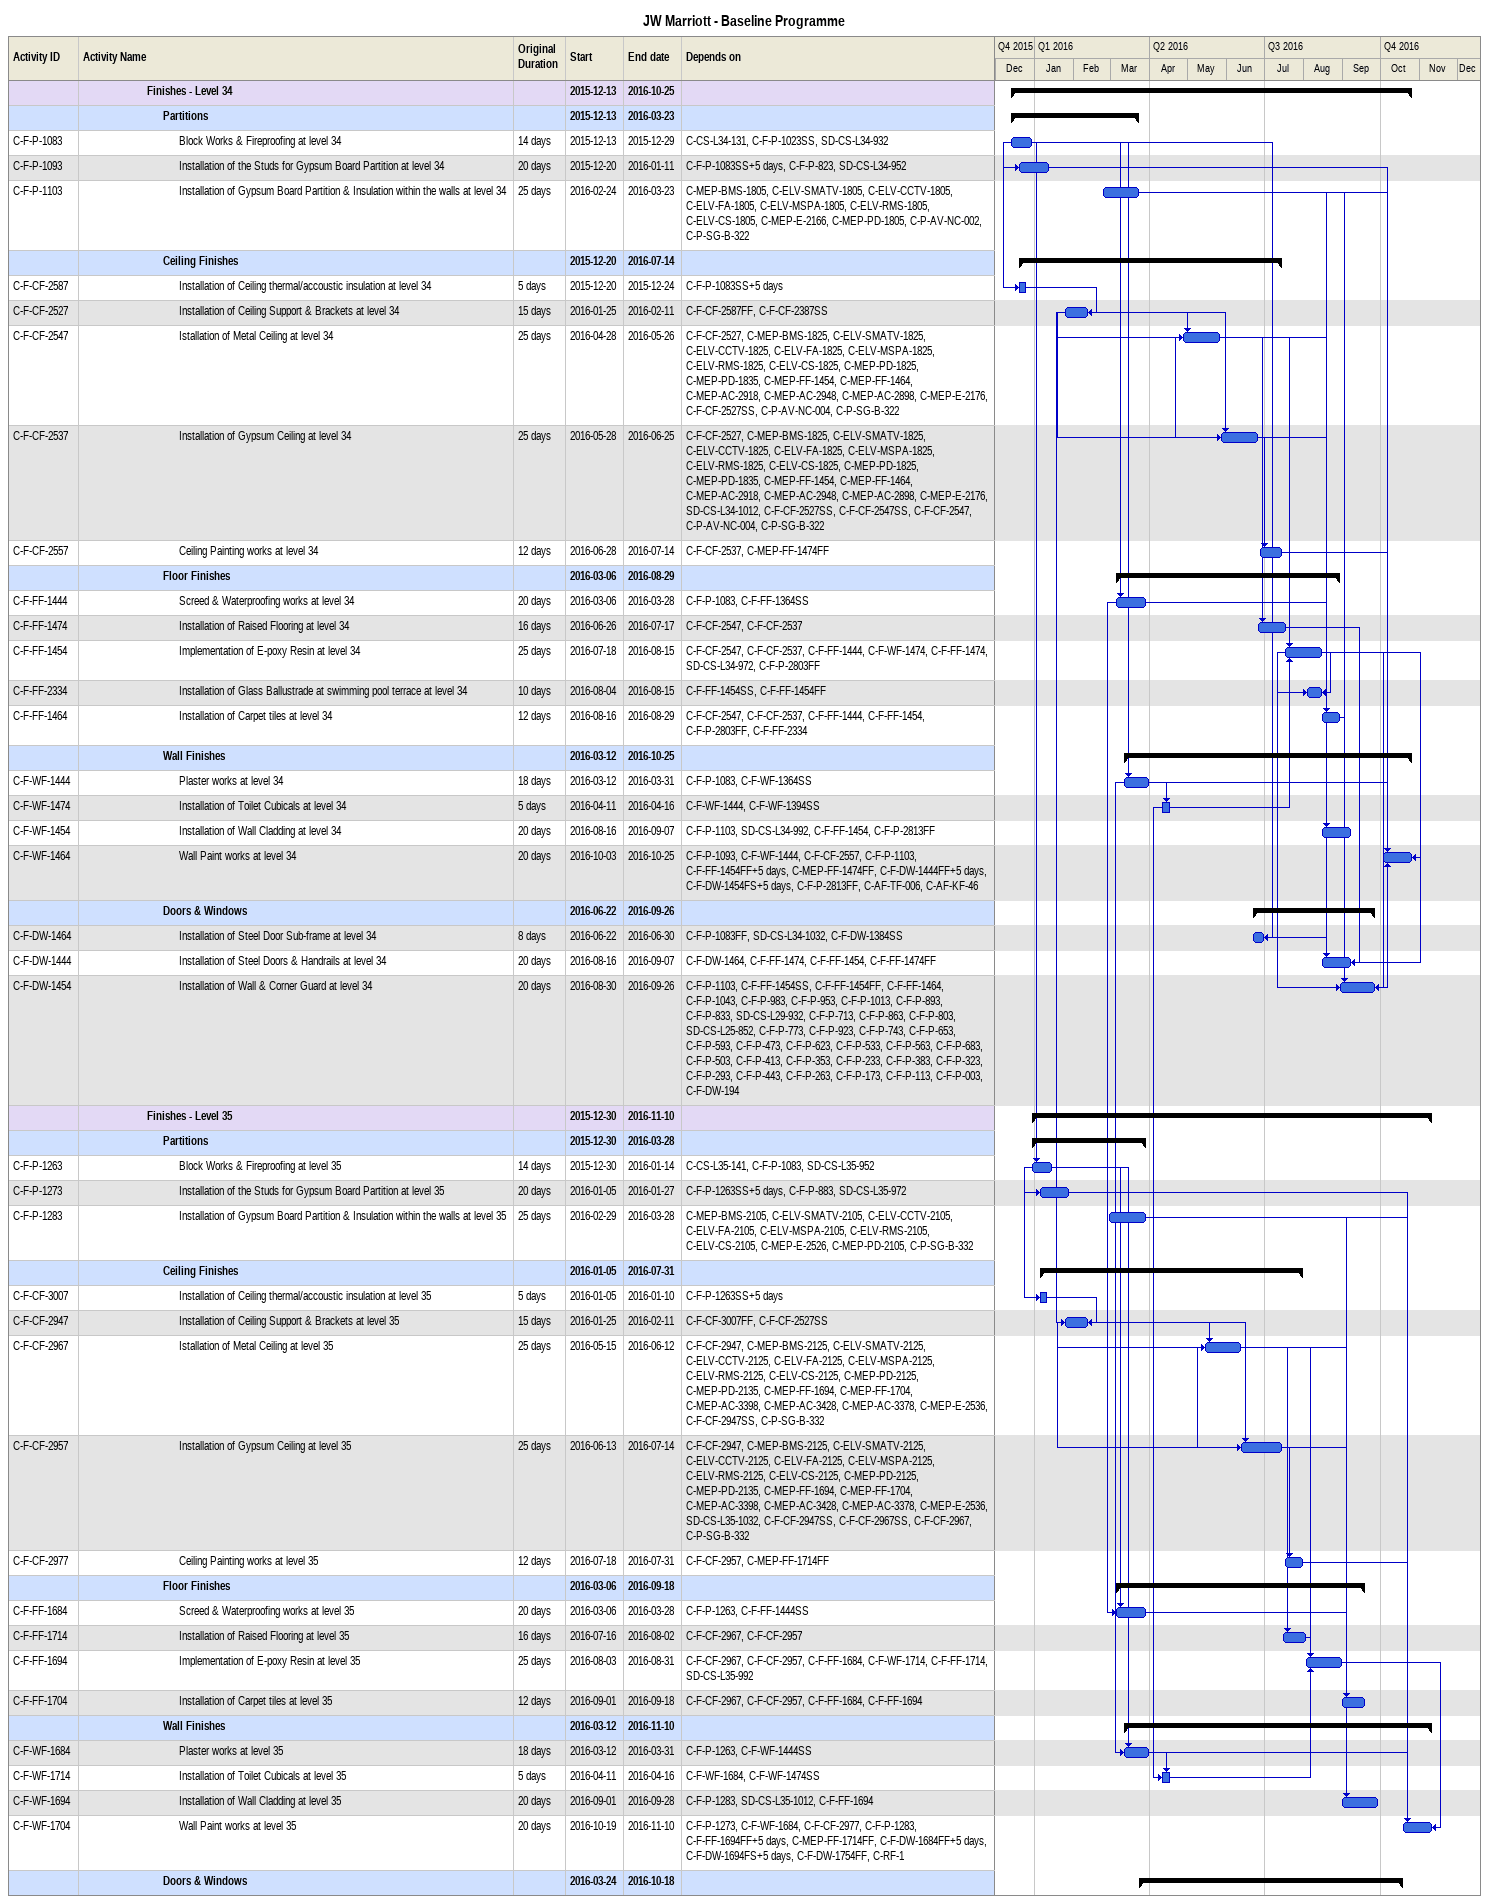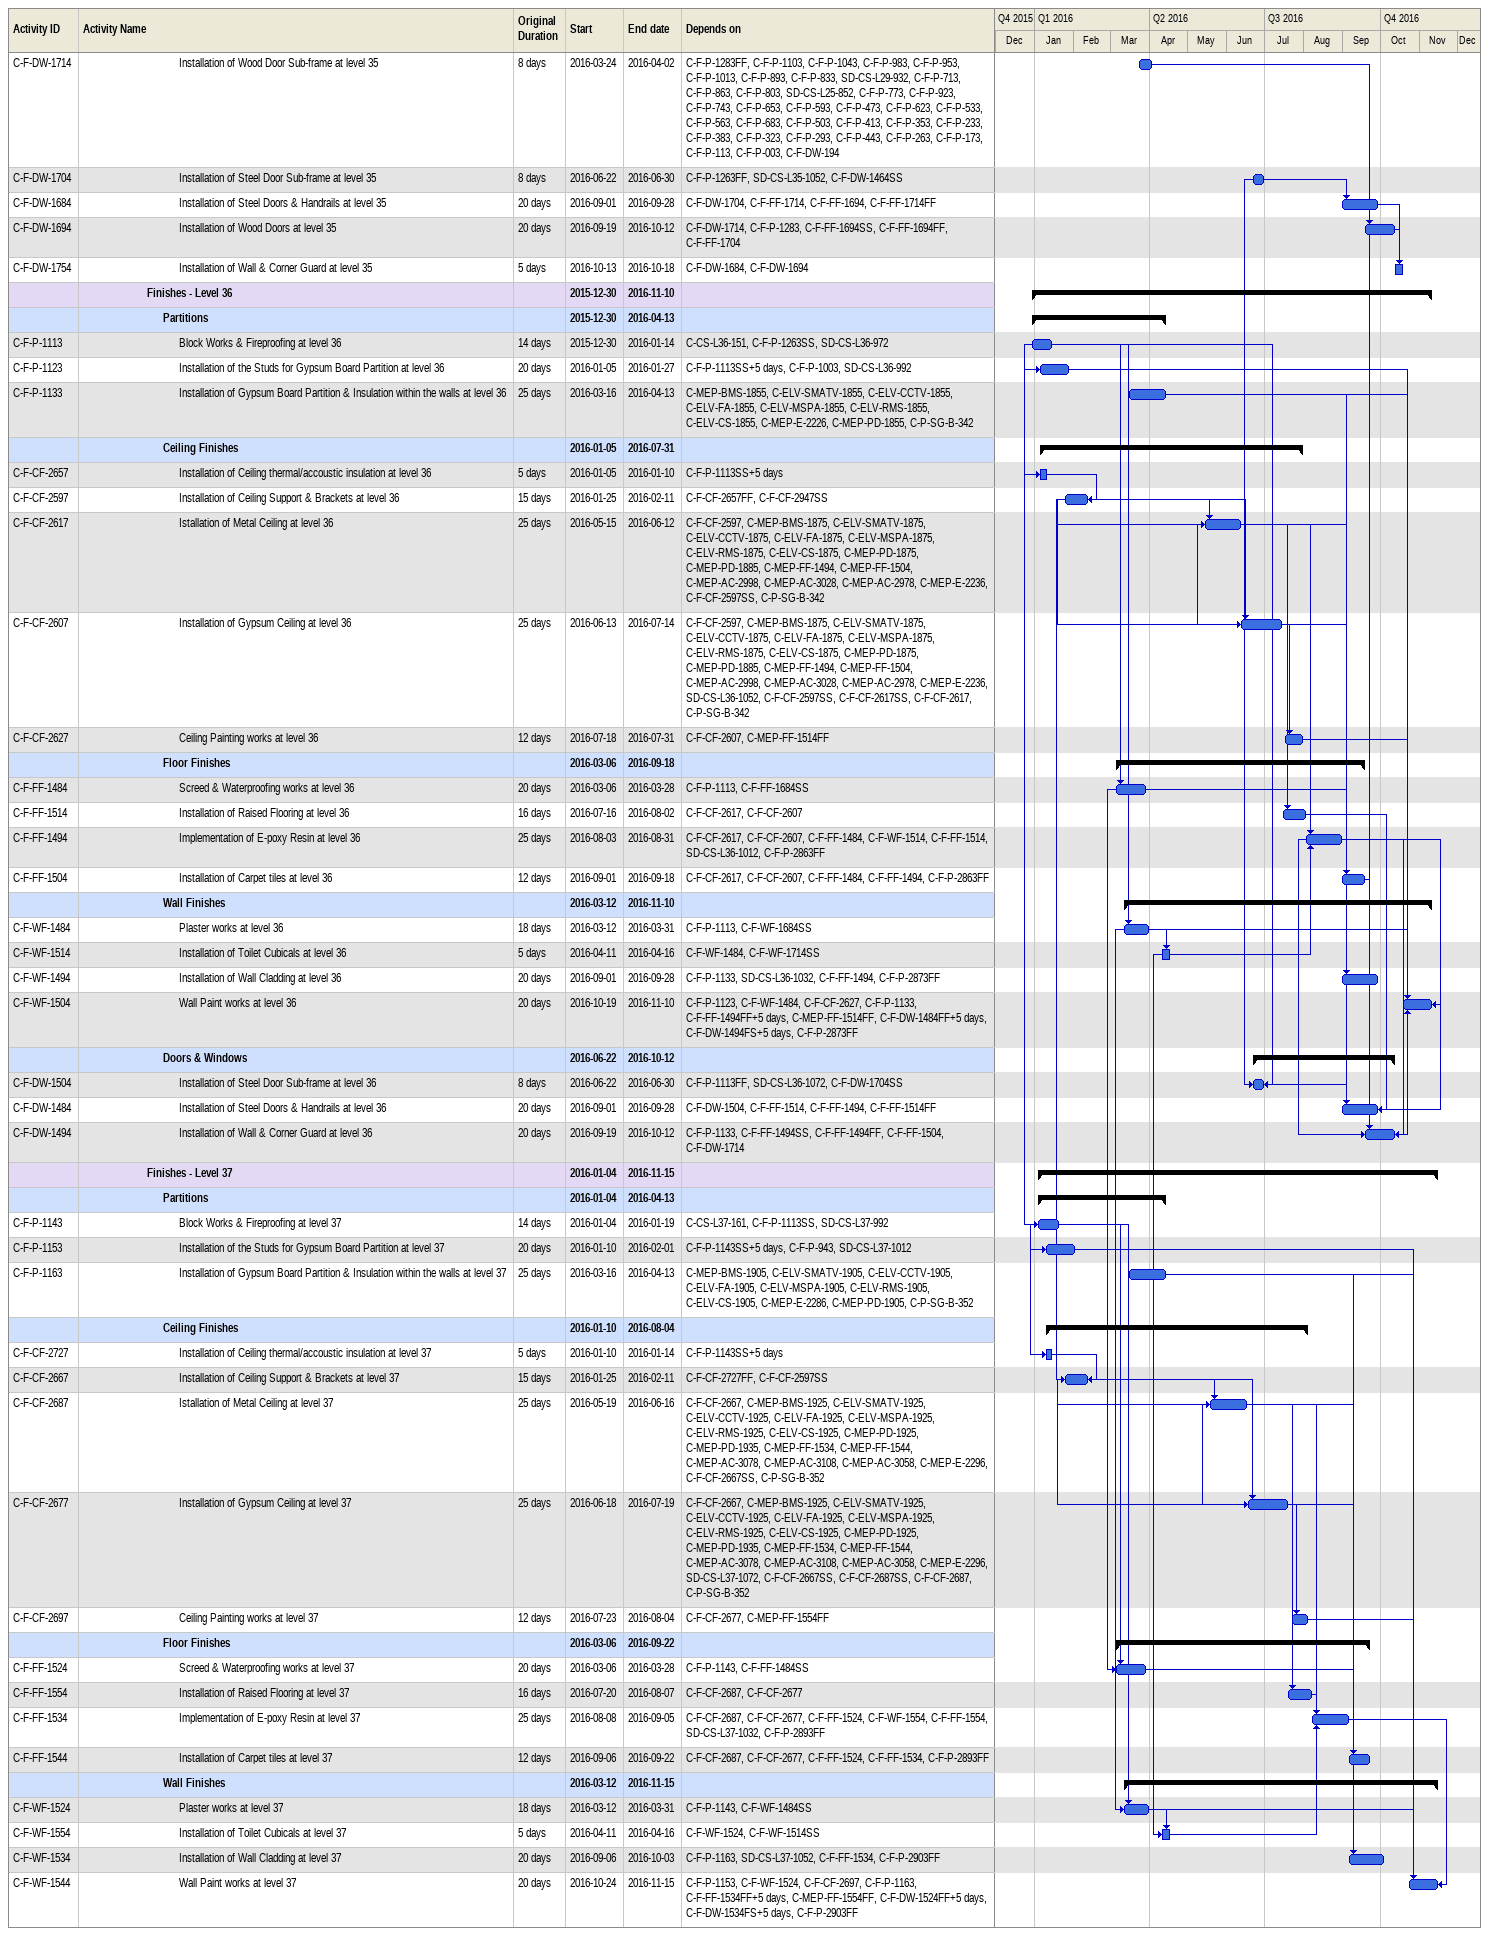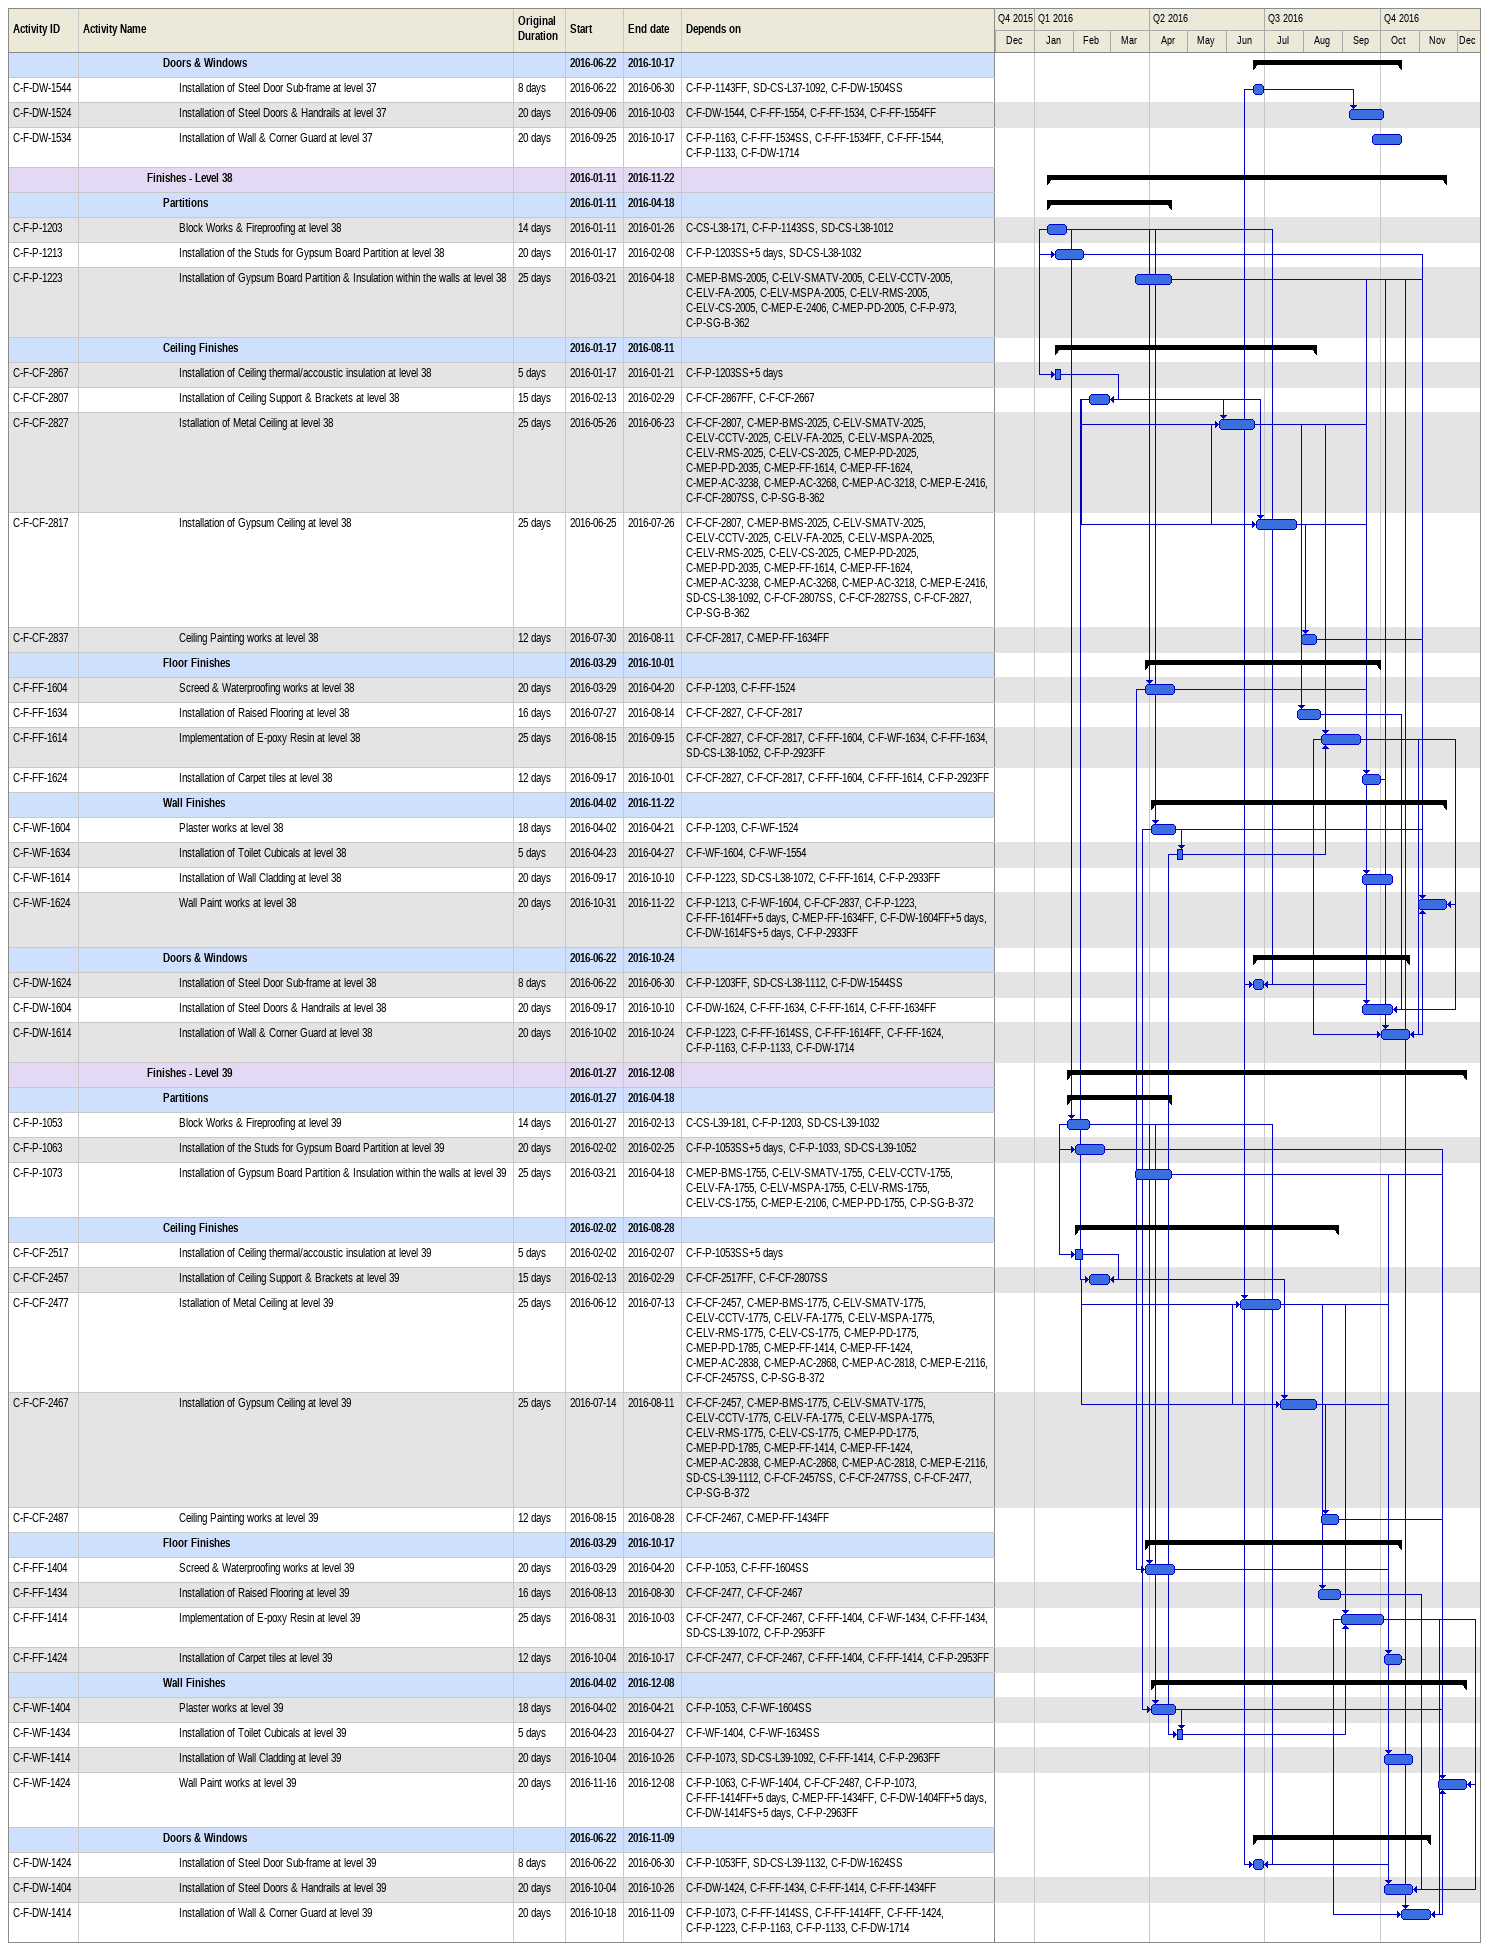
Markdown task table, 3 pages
JW Marriott - Baseline Programme

| ID | Level | Task | Original duration | Start | Finish | Predecessors |
|---|---|---|---|---|---|---|
|  | 5 | **Finishes - Level 34** |  | 2015-12-13 | 2016-10-25 |  |
|  | 6 | **Partitions** |  | 2015-12-13 | 2016-03-23 |  |
| C-F-P-1083 | 7 | Block Works & Fireproofing at level 34 | 14d | 2015-12-13 | 2015-12-29 | C-CS-L34-131, C-F-P-1023SS, SD-CS-L34-932 |
| C-F-P-1093 | 7 | Installation of the Studs for Gypsum Board Partition at level 34 | 20d | 2015-12-20 | 2016-01-11 | C-F-P-1083SS+5d, C-F-P-823, SD-CS-L34-952 |
| C-F-P-1103 | 7 | Installation of Gypsum Board Partition & Insulation within the walls at level 34 | 25d | 2016-02-24 | 2016-03-23 | C-MEP-BMS-1805, C-ELV-SMATV-1805, C-ELV-CCTV-1805, C-ELV-FA-1805, C-ELV-MSPA-1805, C-ELV-RMS-1805, C-ELV-CS-1805, C-MEP-E-2166, C-MEP-PD-1805, C-P-AV-NC-002, C-P-SG-B-322 |
|  | 6 | **Ceiling Finishes** |  | 2015-12-20 | 2016-07-14 |  |
| C-F-CF-2587 | 7 | Installation of Ceiling thermal/accoustic insulation at level 34 | 5d | 2015-12-20 | 2015-12-24 | C-F-P-1083SS+5d |
| C-F-CF-2527 | 7 | Installation of Ceiling Support & Brackets at level 34 | 15d | 2016-01-25 | 2016-02-11 | C-F-CF-2587FF, C-F-CF-2387SS |
| C-F-CF-2547 | 7 | Istallation of Metal Ceiling at level 34 | 25d | 2016-04-28 | 2016-05-26 | C-F-CF-2527, C-MEP-BMS-1825, C-ELV-SMATV-1825, C-ELV-CCTV-1825, C-ELV-FA-1825, C-ELV-MSPA-1825, C-ELV-RMS-1825, C-ELV-CS-1825, C-MEP-PD-1825, C-MEP-PD-1835, C-MEP-FF-1454, C-MEP-FF-1464, C-MEP-AC-2918, C-MEP-AC-2948, C-MEP-AC-2898, C-MEP-E-2176, C-F-CF-2527SS, C-P-AV-NC-004, C-P-SG-B-322 |
| C-F-CF-2537 | 7 | Installation of Gypsum Ceiling at level 34 | 25d | 2016-05-28 | 2016-06-25 | C-F-CF-2527, C-MEP-BMS-1825, C-ELV-SMATV-1825, C-ELV-CCTV-1825, C-ELV-FA-1825, C-ELV-MSPA-1825, C-ELV-RMS-1825, C-ELV-CS-1825, C-MEP-PD-1825, C-MEP-PD-1835, C-MEP-FF-1454, C-MEP-FF-1464, C-MEP-AC-2918, C-MEP-AC-2948, C-MEP-AC-2898, C-MEP-E-2176, SD-CS-L34-1012, C-F-CF-2527SS, C-F-CF-2547SS, C-F-CF-2547, C-P-AV-NC-004, C-P-SG-B-322 |
| C-F-CF-2557 | 7 | Ceiling Painting works at level 34 | 12d | 2016-06-28 | 2016-07-14 | C-F-CF-2537, C-MEP-FF-1474FF |
|  | 6 | **Floor Finishes** |  | 2016-03-06 | 2016-08-29 |  |
| C-F-FF-1444 | 7 | Screed & Waterproofing works at level 34 | 20d | 2016-03-06 | 2016-03-28 | C-F-P-1083, C-F-FF-1364SS |
| C-F-FF-1474 | 7 | Installation of Raised Flooring at level 34 | 16d | 2016-06-26 | 2016-07-17 | C-F-CF-2547, C-F-CF-2537 |
| C-F-FF-1454 | 7 | Implementation of E-poxy Resin at level 34 | 25d | 2016-07-18 | 2016-08-15 | C-F-CF-2547, C-F-CF-2537, C-F-FF-1444, C-F-WF-1474, C-F-FF-1474, SD-CS-L34-972, C-F-P-2803FF |
| C-F-FF-2334 | 7 | Installation of Glass Ballustrade at swimming pool terrace at level 34 | 10d | 2016-08-04 | 2016-08-15 | C-F-FF-1454SS, C-F-FF-1454FF |
| C-F-FF-1464 | 7 | Installation of Carpet tiles at level 34 | 12d | 2016-08-16 | 2016-08-29 | C-F-CF-2547, C-F-CF-2537, C-F-FF-1444, C-F-FF-1454, C-F-P-2803FF, C-F-FF-2334 |
|  | 6 | **Wall Finishes** |  | 2016-03-12 | 2016-10-25 |  |
| C-F-WF-1444 | 7 | Plaster works at level 34 | 18d | 2016-03-12 | 2016-03-31 | C-F-P-1083, C-F-WF-1364SS |
| C-F-WF-1474 | 7 | Installation of Toilet Cubicals at level 34 | 5d | 2016-04-11 | 2016-04-16 | C-F-WF-1444, C-F-WF-1394SS |
| C-F-WF-1454 | 7 | Installation of Wall Cladding at level 34 | 20d | 2016-08-16 | 2016-09-07 | C-F-P-1103, SD-CS-L34-992, C-F-FF-1454, C-F-P-2813FF |
| C-F-WF-1464 | 7 | Wall Paint works at level 34 | 20d | 2016-10-03 | 2016-10-25 | C-F-P-1093, C-F-WF-1444, C-F-CF-2557, C-F-P-1103, C-F-FF-1454FF+5d, C-MEP-FF-1474FF, C-F-DW-1444FF+5d, C-F-DW-1454FS+5d, C-F-P-2813FF, C-AF-TF-006, C-AF-KF-46 |
|  | 6 | **Doors & Windows** |  | 2016-06-22 | 2016-09-26 |  |
| C-F-DW-1464 | 7 | Installation of Steel Door Sub-frame at level 34 | 8d | 2016-06-22 | 2016-06-30 | C-F-P-1083FF, SD-CS-L34-1032, C-F-DW-1384SS |
| C-F-DW-1444 | 7 | Installation of Steel Doors & Handrails at level 34 | 20d | 2016-08-16 | 2016-09-07 | C-F-DW-1464, C-F-FF-1474, C-F-FF-1454, C-F-FF-1474FF |
| C-F-DW-1454 | 7 | Installation of Wall & Corner Guard at level 34 | 20d | 2016-08-30 | 2016-09-26 | C-F-P-1103, C-F-FF-1454SS, C-F-FF-1454FF, C-F-FF-1464, C-F-P-1043, C-F-P-983, C-F-P-953, C-F-P-1013, C-F-P-893, C-F-P-833, SD-CS-L29-932, C-F-P-713, C-F-P-863, C-F-P-803, SD-CS-L25-852, C-F-P-773, C-F-P-923, C-F-P-743, C-F-P-653, C-F-P-593, C-F-P-473, C-F-P-623, C-F-P-533, C-F-P-563, C-F-P-683, C-F-P-503, C-F-P-413, C-F-P-353, C-F-P-233, C-F-P-383, C-F-P-323, C-F-P-293, C-F-P-443, C-F-P-263, C-F-P-173, C-F-P-113, C-F-P-003, C-F-DW-194 |
|  | 5 | **Finishes - Level 35** |  | 2015-12-30 | 2016-11-10 |  |
|  | 6 | **Partitions** |  | 2015-12-30 | 2016-03-28 |  |
| C-F-P-1263 | 7 | Block Works & Fireproofing at level 35 | 14d | 2015-12-30 | 2016-01-14 | C-CS-L35-141, C-F-P-1083, SD-CS-L35-952 |
| C-F-P-1273 | 7 | Installation of the Studs for Gypsum Board Partition at level 35 | 20d | 2016-01-05 | 2016-01-27 | C-F-P-1263SS+5d, C-F-P-883, SD-CS-L35-972 |
| C-F-P-1283 | 7 | Installation of Gypsum Board Partition & Insulation within the walls at level 35 | 25d | 2016-02-29 | 2016-03-28 | C-MEP-BMS-2105, C-ELV-SMATV-2105, C-ELV-CCTV-2105, C-ELV-FA-2105, C-ELV-MSPA-2105, C-ELV-RMS-2105, C-ELV-CS-2105, C-MEP-E-2526, C-MEP-PD-2105, C-P-SG-B-332 |
|  | 6 | **Ceiling Finishes** |  | 2016-01-05 | 2016-07-31 |  |
| C-F-CF-3007 | 7 | Installation of Ceiling thermal/accoustic insulation at level 35 | 5d | 2016-01-05 | 2016-01-10 | C-F-P-1263SS+5d |
| C-F-CF-2947 | 7 | Installation of Ceiling Support & Brackets at level 35 | 15d | 2016-01-25 | 2016-02-11 | C-F-CF-3007FF, C-F-CF-2527SS |
| C-F-CF-2967 | 7 | Istallation of Metal Ceiling at level 35 | 25d | 2016-05-15 | 2016-06-12 | C-F-CF-2947, C-MEP-BMS-2125, C-ELV-SMATV-2125, C-ELV-CCTV-2125, C-ELV-FA-2125, C-ELV-MSPA-2125, C-ELV-RMS-2125, C-ELV-CS-2125, C-MEP-PD-2125, C-MEP-PD-2135, C-MEP-FF-1694, C-MEP-FF-1704, C-MEP-AC-3398, C-MEP-AC-3428, C-MEP-AC-3378, C-MEP-E-2536, C-F-CF-2947SS, C-P-SG-B-332 |
| C-F-CF-2957 | 7 | Installation of Gypsum Ceiling at level 35 | 25d | 2016-06-13 | 2016-07-14 | C-F-CF-2947, C-MEP-BMS-2125, C-ELV-SMATV-2125, C-ELV-CCTV-2125, C-ELV-FA-2125, C-ELV-MSPA-2125, C-ELV-RMS-2125, C-ELV-CS-2125, C-MEP-PD-2125, C-MEP-PD-2135, C-MEP-FF-1694, C-MEP-FF-1704, C-MEP-AC-3398, C-MEP-AC-3428, C-MEP-AC-3378, C-MEP-E-2536, SD-CS-L35-1032, C-F-CF-2947SS, C-F-CF-2967SS, C-F-CF-2967, C-P-SG-B-332 |
| C-F-CF-2977 | 7 | Ceiling Painting works at level 35 | 12d | 2016-07-18 | 2016-07-31 | C-F-CF-2957, C-MEP-FF-1714FF |
|  | 6 | **Floor Finishes** |  | 2016-03-06 | 2016-09-18 |  |
| C-F-FF-1684 | 7 | Screed & Waterproofing works at level 35 | 20d | 2016-03-06 | 2016-03-28 | C-F-P-1263, C-F-FF-1444SS |
| C-F-FF-1714 | 7 | Installation of Raised Flooring at level 35 | 16d | 2016-07-16 | 2016-08-02 | C-F-CF-2967, C-F-CF-2957 |
| C-F-FF-1694 | 7 | Implementation of E-poxy Resin at level 35 | 25d | 2016-08-03 | 2016-08-31 | C-F-CF-2967, C-F-CF-2957, C-F-FF-1684, C-F-WF-1714, C-F-FF-1714, SD-CS-L35-992 |
| C-F-FF-1704 | 7 | Installation of Carpet tiles at level 35 | 12d | 2016-09-01 | 2016-09-18 | C-F-CF-2967, C-F-CF-2957, C-F-FF-1684, C-F-FF-1694 |
|  | 6 | **Wall Finishes** |  | 2016-03-12 | 2016-11-10 |  |
| C-F-WF-1684 | 7 | Plaster works at level 35 | 18d | 2016-03-12 | 2016-03-31 | C-F-P-1263, C-F-WF-1444SS |
| C-F-WF-1714 | 7 | Installation of Toilet Cubicals at level 35 | 5d | 2016-04-11 | 2016-04-16 | C-F-WF-1684, C-F-WF-1474SS |
| C-F-WF-1694 | 7 | Installation of Wall Cladding at level 35 | 20d | 2016-09-01 | 2016-09-28 | C-F-P-1283, SD-CS-L35-1012, C-F-FF-1694 |
| C-F-WF-1704 | 7 | Wall Paint works at level 35 | 20d | 2016-10-19 | 2016-11-10 | C-F-P-1273, C-F-WF-1684, C-F-CF-2977, C-F-P-1283, C-F-FF-1694FF+5d, C-MEP-FF-1714FF, C-F-DW-1684FF+5d, C-F-DW-1694FS+5d, C-F-DW-1754FF, C-RF-1 |
|  | 6 | **Doors & Windows** |  | 2016-03-24 | 2016-10-18 |  |
| C-F-DW-1714 | 7 | Installation of Wood Door Sub-frame at level 35 | 8d | 2016-03-24 | 2016-04-02 | C-F-P-1283FF, C-F-P-1103, C-F-P-1043, C-F-P-983, C-F-P-953, C-F-P-1013, C-F-P-893, C-F-P-833, SD-CS-L29-932, C-F-P-713, C-F-P-863, C-F-P-803, SD-CS-L25-852, C-F-P-773, C-F-P-923, C-F-P-743, C-F-P-653, C-F-P-593, C-F-P-473, C-F-P-623, C-F-P-533, C-F-P-563, C-F-P-683, C-F-P-503, C-F-P-413, C-F-P-353, C-F-P-233, C-F-P-383, C-F-P-323, C-F-P-293, C-F-P-443, C-F-P-263, C-F-P-173, C-F-P-113, C-F-P-003, C-F-DW-194 |
| C-F-DW-1704 | 7 | Installation of Steel Door Sub-frame at level 35 | 8d | 2016-06-22 | 2016-06-30 | C-F-P-1263FF, SD-CS-L35-1052, C-F-DW-1464SS |
| C-F-DW-1684 | 7 | Installation of Steel Doors & Handrails at level 35 | 20d | 2016-09-01 | 2016-09-28 | C-F-DW-1704, C-F-FF-1714, C-F-FF-1694, C-F-FF-1714FF |
| C-F-DW-1694 | 7 | Installation of Wood Doors at level 35 | 20d | 2016-09-19 | 2016-10-12 | C-F-DW-1714, C-F-P-1283, C-F-FF-1694SS, C-F-FF-1694FF, C-F-FF-1704 |
| C-F-DW-1754 | 7 | Installation of Wall & Corner Guard at level 35 | 5d | 2016-10-13 | 2016-10-18 | C-F-DW-1684, C-F-DW-1694 |
|  | 5 | **Finishes - Level 36** |  | 2015-12-30 | 2016-11-10 |  |
|  | 6 | **Partitions** |  | 2015-12-30 | 2016-04-13 |  |
| C-F-P-1113 | 7 | Block Works & Fireproofing at level 36 | 14d | 2015-12-30 | 2016-01-14 | C-CS-L36-151, C-F-P-1263SS, SD-CS-L36-972 |
| C-F-P-1123 | 7 | Installation of the Studs for Gypsum Board Partition at level 36 | 20d | 2016-01-05 | 2016-01-27 | C-F-P-1113SS+5d, C-F-P-1003, SD-CS-L36-992 |
| C-F-P-1133 | 7 | Installation of Gypsum Board Partition & Insulation within the walls at level 36 | 25d | 2016-03-16 | 2016-04-13 | C-MEP-BMS-1855, C-ELV-SMATV-1855, C-ELV-CCTV-1855, C-ELV-FA-1855, C-ELV-MSPA-1855, C-ELV-RMS-1855, C-ELV-CS-1855, C-MEP-E-2226, C-MEP-PD-1855, C-P-SG-B-342 |
|  | 6 | **Ceiling Finishes** |  | 2016-01-05 | 2016-07-31 |  |
| C-F-CF-2657 | 7 | Installation of Ceiling thermal/accoustic insulation at level 36 | 5d | 2016-01-05 | 2016-01-10 | C-F-P-1113SS+5d |
| C-F-CF-2597 | 7 | Installation of Ceiling Support & Brackets at level 36 | 15d | 2016-01-25 | 2016-02-11 | C-F-CF-2657FF, C-F-CF-2947SS |
| C-F-CF-2617 | 7 | Istallation of Metal Ceiling at level 36 | 25d | 2016-05-15 | 2016-06-12 | C-F-CF-2597, C-MEP-BMS-1875, C-ELV-SMATV-1875, C-ELV-CCTV-1875, C-ELV-FA-1875, C-ELV-MSPA-1875, C-ELV-RMS-1875, C-ELV-CS-1875, C-MEP-PD-1875, C-MEP-PD-1885, C-MEP-FF-1494, C-MEP-FF-1504, C-MEP-AC-2998, C-MEP-AC-3028, C-MEP-AC-2978, C-MEP-E-2236, C-F-CF-2597SS, C-P-SG-B-342 |
| C-F-CF-2607 | 7 | Installation of Gypsum Ceiling at level 36 | 25d | 2016-06-13 | 2016-07-14 | C-F-CF-2597, C-MEP-BMS-1875, C-ELV-SMATV-1875, C-ELV-CCTV-1875, C-ELV-FA-1875, C-ELV-MSPA-1875, C-ELV-RMS-1875, C-ELV-CS-1875, C-MEP-PD-1875, C-MEP-PD-1885, C-MEP-FF-1494, C-MEP-FF-1504, C-MEP-AC-2998, C-MEP-AC-3028, C-MEP-AC-2978, C-MEP-E-2236, SD-CS-L36-1052, C-F-CF-2597SS, C-F-CF-2617SS, C-F-CF-2617, C-P-SG-B-342 |
| C-F-CF-2627 | 7 | Ceiling Painting works at level 36 | 12d | 2016-07-18 | 2016-07-31 | C-F-CF-2607, C-MEP-FF-1514FF |
|  | 6 | **Floor Finishes** |  | 2016-03-06 | 2016-09-18 |  |
| C-F-FF-1484 | 7 | Screed & Waterproofing works at level 36 | 20d | 2016-03-06 | 2016-03-28 | C-F-P-1113, C-F-FF-1684SS |
| C-F-FF-1514 | 7 | Installation of Raised Flooring at level 36 | 16d | 2016-07-16 | 2016-08-02 | C-F-CF-2617, C-F-CF-2607 |
| C-F-FF-1494 | 7 | Implementation of E-poxy Resin at level 36 | 25d | 2016-08-03 | 2016-08-31 | C-F-CF-2617, C-F-CF-2607, C-F-FF-1484, C-F-WF-1514, C-F-FF-1514, SD-CS-L36-1012, C-F-P-2863FF |
| C-F-FF-1504 | 7 | Installation of Carpet tiles at level 36 | 12d | 2016-09-01 | 2016-09-18 | C-F-CF-2617, C-F-CF-2607, C-F-FF-1484, C-F-FF-1494, C-F-P-2863FF |
|  | 6 | **Wall Finishes** |  | 2016-03-12 | 2016-11-10 |  |
| C-F-WF-1484 | 7 | Plaster works at level 36 | 18d | 2016-03-12 | 2016-03-31 | C-F-P-1113, C-F-WF-1684SS |
| C-F-WF-1514 | 7 | Installation of Toilet Cubicals at level 36 | 5d | 2016-04-11 | 2016-04-16 | C-F-WF-1484, C-F-WF-1714SS |
| C-F-WF-1494 | 7 | Installation of Wall Cladding at level 36 | 20d | 2016-09-01 | 2016-09-28 | C-F-P-1133, SD-CS-L36-1032, C-F-FF-1494, C-F-P-2873FF |
| C-F-WF-1504 | 7 | Wall Paint works at level 36 | 20d | 2016-10-19 | 2016-11-10 | C-F-P-1123, C-F-WF-1484, C-F-CF-2627, C-F-P-1133, C-F-FF-1494FF+5d, C-MEP-FF-1514FF, C-F-DW-1484FF+5d, C-F-DW-1494FS+5d, C-F-P-2873FF |
|  | 6 | **Doors & Windows** |  | 2016-06-22 | 2016-10-12 |  |
| C-F-DW-1504 | 7 | Installation of Steel Door Sub-frame at level 36 | 8d | 2016-06-22 | 2016-06-30 | C-F-P-1113FF, SD-CS-L36-1072, C-F-DW-1704SS |
| C-F-DW-1484 | 7 | Installation of Steel Doors & Handrails at level 36 | 20d | 2016-09-01 | 2016-09-28 | C-F-DW-1504, C-F-FF-1514, C-F-FF-1494, C-F-FF-1514FF |
| C-F-DW-1494 | 7 | Installation of Wall & Corner Guard at level 36 | 20d | 2016-09-19 | 2016-10-12 | C-F-P-1133, C-F-FF-1494SS, C-F-FF-1494FF, C-F-FF-1504, C-F-DW-1714 |
|  | 5 | **Finishes - Level 37** |  | 2016-01-04 | 2016-11-15 |  |
|  | 6 | **Partitions** |  | 2016-01-04 | 2016-04-13 |  |
| C-F-P-1143 | 7 | Block Works & Fireproofing at level 37 | 14d | 2016-01-04 | 2016-01-19 | C-CS-L37-161, C-F-P-1113SS, SD-CS-L37-992 |
| C-F-P-1153 | 7 | Installation of the Studs for Gypsum Board Partition at level 37 | 20d | 2016-01-10 | 2016-02-01 | C-F-P-1143SS+5d, C-F-P-943, SD-CS-L37-1012 |
| C-F-P-1163 | 7 | Installation of Gypsum Board Partition & Insulation within the walls at level 37 | 25d | 2016-03-16 | 2016-04-13 | C-MEP-BMS-1905, C-ELV-SMATV-1905, C-ELV-CCTV-1905, C-ELV-FA-1905, C-ELV-MSPA-1905, C-ELV-RMS-1905, C-ELV-CS-1905, C-MEP-E-2286, C-MEP-PD-1905, C-P-SG-B-352 |
|  | 6 | **Ceiling Finishes** |  | 2016-01-10 | 2016-08-04 |  |
| C-F-CF-2727 | 7 | Installation of Ceiling thermal/accoustic insulation at level 37 | 5d | 2016-01-10 | 2016-01-14 | C-F-P-1143SS+5d |
| C-F-CF-2667 | 7 | Installation of Ceiling Support & Brackets at level 37 | 15d | 2016-01-25 | 2016-02-11 | C-F-CF-2727FF, C-F-CF-2597SS |
| C-F-CF-2687 | 7 | Istallation of Metal Ceiling at level 37 | 25d | 2016-05-19 | 2016-06-16 | C-F-CF-2667, C-MEP-BMS-1925, C-ELV-SMATV-1925, C-ELV-CCTV-1925, C-ELV-FA-1925, C-ELV-MSPA-1925, C-ELV-RMS-1925, C-ELV-CS-1925, C-MEP-PD-1925, C-MEP-PD-1935, C-MEP-FF-1534, C-MEP-FF-1544, C-MEP-AC-3078, C-MEP-AC-3108, C-MEP-AC-3058, C-MEP-E-2296, C-F-CF-2667SS, C-P-SG-B-352 |
| C-F-CF-2677 | 7 | Installation of Gypsum Ceiling at level 37 | 25d | 2016-06-18 | 2016-07-19 | C-F-CF-2667, C-MEP-BMS-1925, C-ELV-SMATV-1925, C-ELV-CCTV-1925, C-ELV-FA-1925, C-ELV-MSPA-1925, C-ELV-RMS-1925, C-ELV-CS-1925, C-MEP-PD-1925, C-MEP-PD-1935, C-MEP-FF-1534, C-MEP-FF-1544, C-MEP-AC-3078, C-MEP-AC-3108, C-MEP-AC-3058, C-MEP-E-2296, SD-CS-L37-1072, C-F-CF-2667SS, C-F-CF-2687SS, C-F-CF-2687, C-P-SG-B-352 |
| C-F-CF-2697 | 7 | Ceiling Painting works at level 37 | 12d | 2016-07-23 | 2016-08-04 | C-F-CF-2677, C-MEP-FF-1554FF |
|  | 6 | **Floor Finishes** |  | 2016-03-06 | 2016-09-22 |  |
| C-F-FF-1524 | 7 | Screed & Waterproofing works at level 37 | 20d | 2016-03-06 | 2016-03-28 | C-F-P-1143, C-F-FF-1484SS |
| C-F-FF-1554 | 7 | Installation of Raised Flooring at level 37 | 16d | 2016-07-20 | 2016-08-07 | C-F-CF-2687, C-F-CF-2677 |
| C-F-FF-1534 | 7 | Implementation of E-poxy Resin at level 37 | 25d | 2016-08-08 | 2016-09-05 | C-F-CF-2687, C-F-CF-2677, C-F-FF-1524, C-F-WF-1554, C-F-FF-1554, SD-CS-L37-1032, C-F-P-2893FF |
| C-F-FF-1544 | 7 | Installation of Carpet tiles at level 37 | 12d | 2016-09-06 | 2016-09-22 | C-F-CF-2687, C-F-CF-2677, C-F-FF-1524, C-F-FF-1534, C-F-P-2893FF |
|  | 6 | **Wall Finishes** |  | 2016-03-12 | 2016-11-15 |  |
| C-F-WF-1524 | 7 | Plaster works at level 37 | 18d | 2016-03-12 | 2016-03-31 | C-F-P-1143, C-F-WF-1484SS |
| C-F-WF-1554 | 7 | Installation of Toilet Cubicals at level 37 | 5d | 2016-04-11 | 2016-04-16 | C-F-WF-1524, C-F-WF-1514SS |
| C-F-WF-1534 | 7 | Installation of Wall Cladding at level 37 | 20d | 2016-09-06 | 2016-10-03 | C-F-P-1163, SD-CS-L37-1052, C-F-FF-1534, C-F-P-2903FF |
| C-F-WF-1544 | 7 | Wall Paint works at level 37 | 20d | 2016-10-24 | 2016-11-15 | C-F-P-1153, C-F-WF-1524, C-F-CF-2697, C-F-P-1163, C-F-FF-1534FF+5d, C-MEP-FF-1554FF, C-F-DW-1524FF+5d, C-F-DW-1534FS+5d, C-F-P-2903FF |
|  | 6 | **Doors & Windows** |  | 2016-06-22 | 2016-10-17 |  |
| C-F-DW-1544 | 7 | Installation of Steel Door Sub-frame at level 37 | 8d | 2016-06-22 | 2016-06-30 | C-F-P-1143FF, SD-CS-L37-1092, C-F-DW-1504SS |
| C-F-DW-1524 | 7 | Installation of Steel Doors & Handrails at level 37 | 20d | 2016-09-06 | 2016-10-03 | C-F-DW-1544, C-F-FF-1554, C-F-FF-1534, C-F-FF-1554FF |
| C-F-DW-1534 | 7 | Installation of Wall & Corner Guard at level 37 | 20d | 2016-09-25 | 2016-10-17 | C-F-P-1163, C-F-FF-1534SS, C-F-FF-1534FF, C-F-FF-1544, C-F-P-1133, C-F-DW-1714 |
|  | 5 | **Finishes - Level 38** |  | 2016-01-11 | 2016-11-22 |  |
|  | 6 | **Partitions** |  | 2016-01-11 | 2016-04-18 |  |
| C-F-P-1203 | 7 | Block Works & Fireproofing at level 38 | 14d | 2016-01-11 | 2016-01-26 | C-CS-L38-171, C-F-P-1143SS, SD-CS-L38-1012 |
| C-F-P-1213 | 7 | Installation of the Studs for Gypsum Board Partition at level 38 | 20d | 2016-01-17 | 2016-02-08 | C-F-P-1203SS+5d, SD-CS-L38-1032 |
| C-F-P-1223 | 7 | Installation of Gypsum Board Partition & Insulation within the walls at level 38 | 25d | 2016-03-21 | 2016-04-18 | C-MEP-BMS-2005, C-ELV-SMATV-2005, C-ELV-CCTV-2005, C-ELV-FA-2005, C-ELV-MSPA-2005, C-ELV-RMS-2005, C-ELV-CS-2005, C-MEP-E-2406, C-MEP-PD-2005, C-F-P-973, C-P-SG-B-362 |
|  | 6 | **Ceiling Finishes** |  | 2016-01-17 | 2016-08-11 |  |
| C-F-CF-2867 | 7 | Installation of Ceiling thermal/accoustic insulation at level 38 | 5d | 2016-01-17 | 2016-01-21 | C-F-P-1203SS+5d |
| C-F-CF-2807 | 7 | Installation of Ceiling Support & Brackets at level 38 | 15d | 2016-02-13 | 2016-02-29 | C-F-CF-2867FF, C-F-CF-2667 |
| C-F-CF-2827 | 7 | Istallation of Metal Ceiling at level 38 | 25d | 2016-05-26 | 2016-06-23 | C-F-CF-2807, C-MEP-BMS-2025, C-ELV-SMATV-2025, C-ELV-CCTV-2025, C-ELV-FA-2025, C-ELV-MSPA-2025, C-ELV-RMS-2025, C-ELV-CS-2025, C-MEP-PD-2025, C-MEP-PD-2035, C-MEP-FF-1614, C-MEP-FF-1624, C-MEP-AC-3238, C-MEP-AC-3268, C-MEP-AC-3218, C-MEP-E-2416, C-F-CF-2807SS, C-P-SG-B-362 |
| C-F-CF-2817 | 7 | Installation of Gypsum Ceiling at level 38 | 25d | 2016-06-25 | 2016-07-26 | C-F-CF-2807, C-MEP-BMS-2025, C-ELV-SMATV-2025, C-ELV-CCTV-2025, C-ELV-FA-2025, C-ELV-MSPA-2025, C-ELV-RMS-2025, C-ELV-CS-2025, C-MEP-PD-2025, C-MEP-PD-2035, C-MEP-FF-1614, C-MEP-FF-1624, C-MEP-AC-3238, C-MEP-AC-3268, C-MEP-AC-3218, C-MEP-E-2416, SD-CS-L38-1092, C-F-CF-2807SS, C-F-CF-2827SS, C-F-CF-2827, C-P-SG-B-362 |
| C-F-CF-2837 | 7 | Ceiling Painting works at level 38 | 12d | 2016-07-30 | 2016-08-11 | C-F-CF-2817, C-MEP-FF-1634FF |
|  | 6 | **Floor Finishes** |  | 2016-03-29 | 2016-10-01 |  |
| C-F-FF-1604 | 7 | Screed & Waterproofing works at level 38 | 20d | 2016-03-29 | 2016-04-20 | C-F-P-1203, C-F-FF-1524 |
| C-F-FF-1634 | 7 | Installation of Raised Flooring at level 38 | 16d | 2016-07-27 | 2016-08-14 | C-F-CF-2827, C-F-CF-2817 |
| C-F-FF-1614 | 7 | Implementation of E-poxy Resin at level 38 | 25d | 2016-08-15 | 2016-09-15 | C-F-CF-2827, C-F-CF-2817, C-F-FF-1604, C-F-WF-1634, C-F-FF-1634, SD-CS-L38-1052, C-F-P-2923FF |
| C-F-FF-1624 | 7 | Installation of Carpet tiles at level 38 | 12d | 2016-09-17 | 2016-10-01 | C-F-CF-2827, C-F-CF-2817, C-F-FF-1604, C-F-FF-1614, C-F-P-2923FF |
|  | 6 | **Wall Finishes** |  | 2016-04-02 | 2016-11-22 |  |
| C-F-WF-1604 | 7 | Plaster works at level 38 | 18d | 2016-04-02 | 2016-04-21 | C-F-P-1203, C-F-WF-1524 |
| C-F-WF-1634 | 7 | Installation of Toilet Cubicals at level 38 | 5d | 2016-04-23 | 2016-04-27 | C-F-WF-1604, C-F-WF-1554 |
| C-F-WF-1614 | 7 | Installation of Wall Cladding at level 38 | 20d | 2016-09-17 | 2016-10-10 | C-F-P-1223, SD-CS-L38-1072, C-F-FF-1614, C-F-P-2933FF |
| C-F-WF-1624 | 7 | Wall Paint works at level 38 | 20d | 2016-10-31 | 2016-11-22 | C-F-P-1213, C-F-WF-1604, C-F-CF-2837, C-F-P-1223, C-F-FF-1614FF+5d, C-MEP-FF-1634FF, C-F-DW-1604FF+5d, C-F-DW-1614FS+5d, C-F-P-2933FF |
|  | 6 | **Doors & Windows** |  | 2016-06-22 | 2016-10-24 |  |
| C-F-DW-1624 | 7 | Installation of Steel Door Sub-frame at level 38 | 8d | 2016-06-22 | 2016-06-30 | C-F-P-1203FF, SD-CS-L38-1112, C-F-DW-1544SS |
| C-F-DW-1604 | 7 | Installation of Steel Doors & Handrails at level 38 | 20d | 2016-09-17 | 2016-10-10 | C-F-DW-1624, C-F-FF-1634, C-F-FF-1614, C-F-FF-1634FF |
| C-F-DW-1614 | 7 | Installation of Wall & Corner Guard at level 38 | 20d | 2016-10-02 | 2016-10-24 | C-F-P-1223, C-F-FF-1614SS, C-F-FF-1614FF, C-F-FF-1624, C-F-P-1163, C-F-P-1133, C-F-DW-1714 |
|  | 5 | **Finishes - Level 39** |  | 2016-01-27 | 2016-12-08 |  |
|  | 6 | **Partitions** |  | 2016-01-27 | 2016-04-18 |  |
| C-F-P-1053 | 7 | Block Works & Fireproofing at level 39 | 14d | 2016-01-27 | 2016-02-13 | C-CS-L39-181, C-F-P-1203, SD-CS-L39-1032 |
| C-F-P-1063 | 7 | Installation of the Studs for Gypsum Board Partition at level 39 | 20d | 2016-02-02 | 2016-02-25 | C-F-P-1053SS+5d, C-F-P-1033, SD-CS-L39-1052 |
| C-F-P-1073 | 7 | Installation of Gypsum Board Partition & Insulation within the walls at level 39 | 25d | 2016-03-21 | 2016-04-18 | C-MEP-BMS-1755, C-ELV-SMATV-1755, C-ELV-CCTV-1755, C-ELV-FA-1755, C-ELV-MSPA-1755, C-ELV-RMS-1755, C-ELV-CS-1755, C-MEP-E-2106, C-MEP-PD-1755, C-P-SG-B-372 |
|  | 6 | **Ceiling Finishes** |  | 2016-02-02 | 2016-08-28 |  |
| C-F-CF-2517 | 7 | Installation of Ceiling thermal/accoustic insulation at level 39 | 5d | 2016-02-02 | 2016-02-07 | C-F-P-1053SS+5d |
| C-F-CF-2457 | 7 | Installation of Ceiling Support & Brackets at level 39 | 15d | 2016-02-13 | 2016-02-29 | C-F-CF-2517FF, C-F-CF-2807SS |
| C-F-CF-2477 | 7 | Istallation of Metal Ceiling at level 39 | 25d | 2016-06-12 | 2016-07-13 | C-F-CF-2457, C-MEP-BMS-1775, C-ELV-SMATV-1775, C-ELV-CCTV-1775, C-ELV-FA-1775, C-ELV-MSPA-1775, C-ELV-RMS-1775, C-ELV-CS-1775, C-MEP-PD-1775, C-MEP-PD-1785, C-MEP-FF-1414, C-MEP-FF-1424, C-MEP-AC-2838, C-MEP-AC-2868, C-MEP-AC-2818, C-MEP-E-2116, C-F-CF-2457SS, C-P-SG-B-372 |
| C-F-CF-2467 | 7 | Installation of Gypsum Ceiling at level 39 | 25d | 2016-07-14 | 2016-08-11 | C-F-CF-2457, C-MEP-BMS-1775, C-ELV-SMATV-1775, C-ELV-CCTV-1775, C-ELV-FA-1775, C-ELV-MSPA-1775, C-ELV-RMS-1775, C-ELV-CS-1775, C-MEP-PD-1775, C-MEP-PD-1785, C-MEP-FF-1414, C-MEP-FF-1424, C-MEP-AC-2838, C-MEP-AC-2868, C-MEP-AC-2818, C-MEP-E-2116, SD-CS-L39-1112, C-F-CF-2457SS, C-F-CF-2477SS, C-F-CF-2477, C-P-SG-B-372 |
| C-F-CF-2487 | 7 | Ceiling Painting works at level 39 | 12d | 2016-08-15 | 2016-08-28 | C-F-CF-2467, C-MEP-FF-1434FF |
|  | 6 | **Floor Finishes** |  | 2016-03-29 | 2016-10-17 |  |
| C-F-FF-1404 | 7 | Screed & Waterproofing works at level 39 | 20d | 2016-03-29 | 2016-04-20 | C-F-P-1053, C-F-FF-1604SS |
| C-F-FF-1434 | 7 | Installation of Raised Flooring at level 39 | 16d | 2016-08-13 | 2016-08-30 | C-F-CF-2477, C-F-CF-2467 |
| C-F-FF-1414 | 7 | Implementation of E-poxy Resin at level 39 | 25d | 2016-08-31 | 2016-10-03 | C-F-CF-2477, C-F-CF-2467, C-F-FF-1404, C-F-WF-1434, C-F-FF-1434, SD-CS-L39-1072, C-F-P-2953FF |
| C-F-FF-1424 | 7 | Installation of Carpet tiles at level 39 | 12d | 2016-10-04 | 2016-10-17 | C-F-CF-2477, C-F-CF-2467, C-F-FF-1404, C-F-FF-1414, C-F-P-2953FF |
|  | 6 | **Wall Finishes** |  | 2016-04-02 | 2016-12-08 |  |
| C-F-WF-1404 | 7 | Plaster works at level 39 | 18d | 2016-04-02 | 2016-04-21 | C-F-P-1053, C-F-WF-1604SS |
| C-F-WF-1434 | 7 | Installation of Toilet Cubicals at level 39 | 5d | 2016-04-23 | 2016-04-27 | C-F-WF-1404, C-F-WF-1634SS |
| C-F-WF-1414 | 7 | Installation of Wall Cladding at level 39 | 20d | 2016-10-04 | 2016-10-26 | C-F-P-1073, SD-CS-L39-1092, C-F-FF-1414, C-F-P-2963FF |
| C-F-WF-1424 | 7 | Wall Paint works at level 39 | 20d | 2016-11-16 | 2016-12-08 | C-F-P-1063, C-F-WF-1404, C-F-CF-2487, C-F-P-1073, C-F-FF-1414FF+5d, C-MEP-FF-1434FF, C-F-DW-1404FF+5d, C-F-DW-1414FS+5d, C-F-P-2963FF |
|  | 6 | **Doors & Windows** |  | 2016-06-22 | 2016-11-09 |  |
| C-F-DW-1424 | 7 | Installation of Steel Door Sub-frame at level 39 | 8d | 2016-06-22 | 2016-06-30 | C-F-P-1053FF, SD-CS-L39-1132, C-F-DW-1624SS |
| C-F-DW-1404 | 7 | Installation of Steel Doors & Handrails at level 39 | 20d | 2016-10-04 | 2016-10-26 | C-F-DW-1424, C-F-FF-1434, C-F-FF-1414, C-F-FF-1434FF |
| C-F-DW-1414 | 7 | Installation of Wall & Corner Guard at level 39 | 20d | 2016-10-18 | 2016-11-09 | C-F-P-1073, C-F-FF-1414SS, C-F-FF-1414FF, C-F-FF-1424, C-F-P-1223, C-F-P-1163, C-F-P-1133, C-F-DW-1714 |
